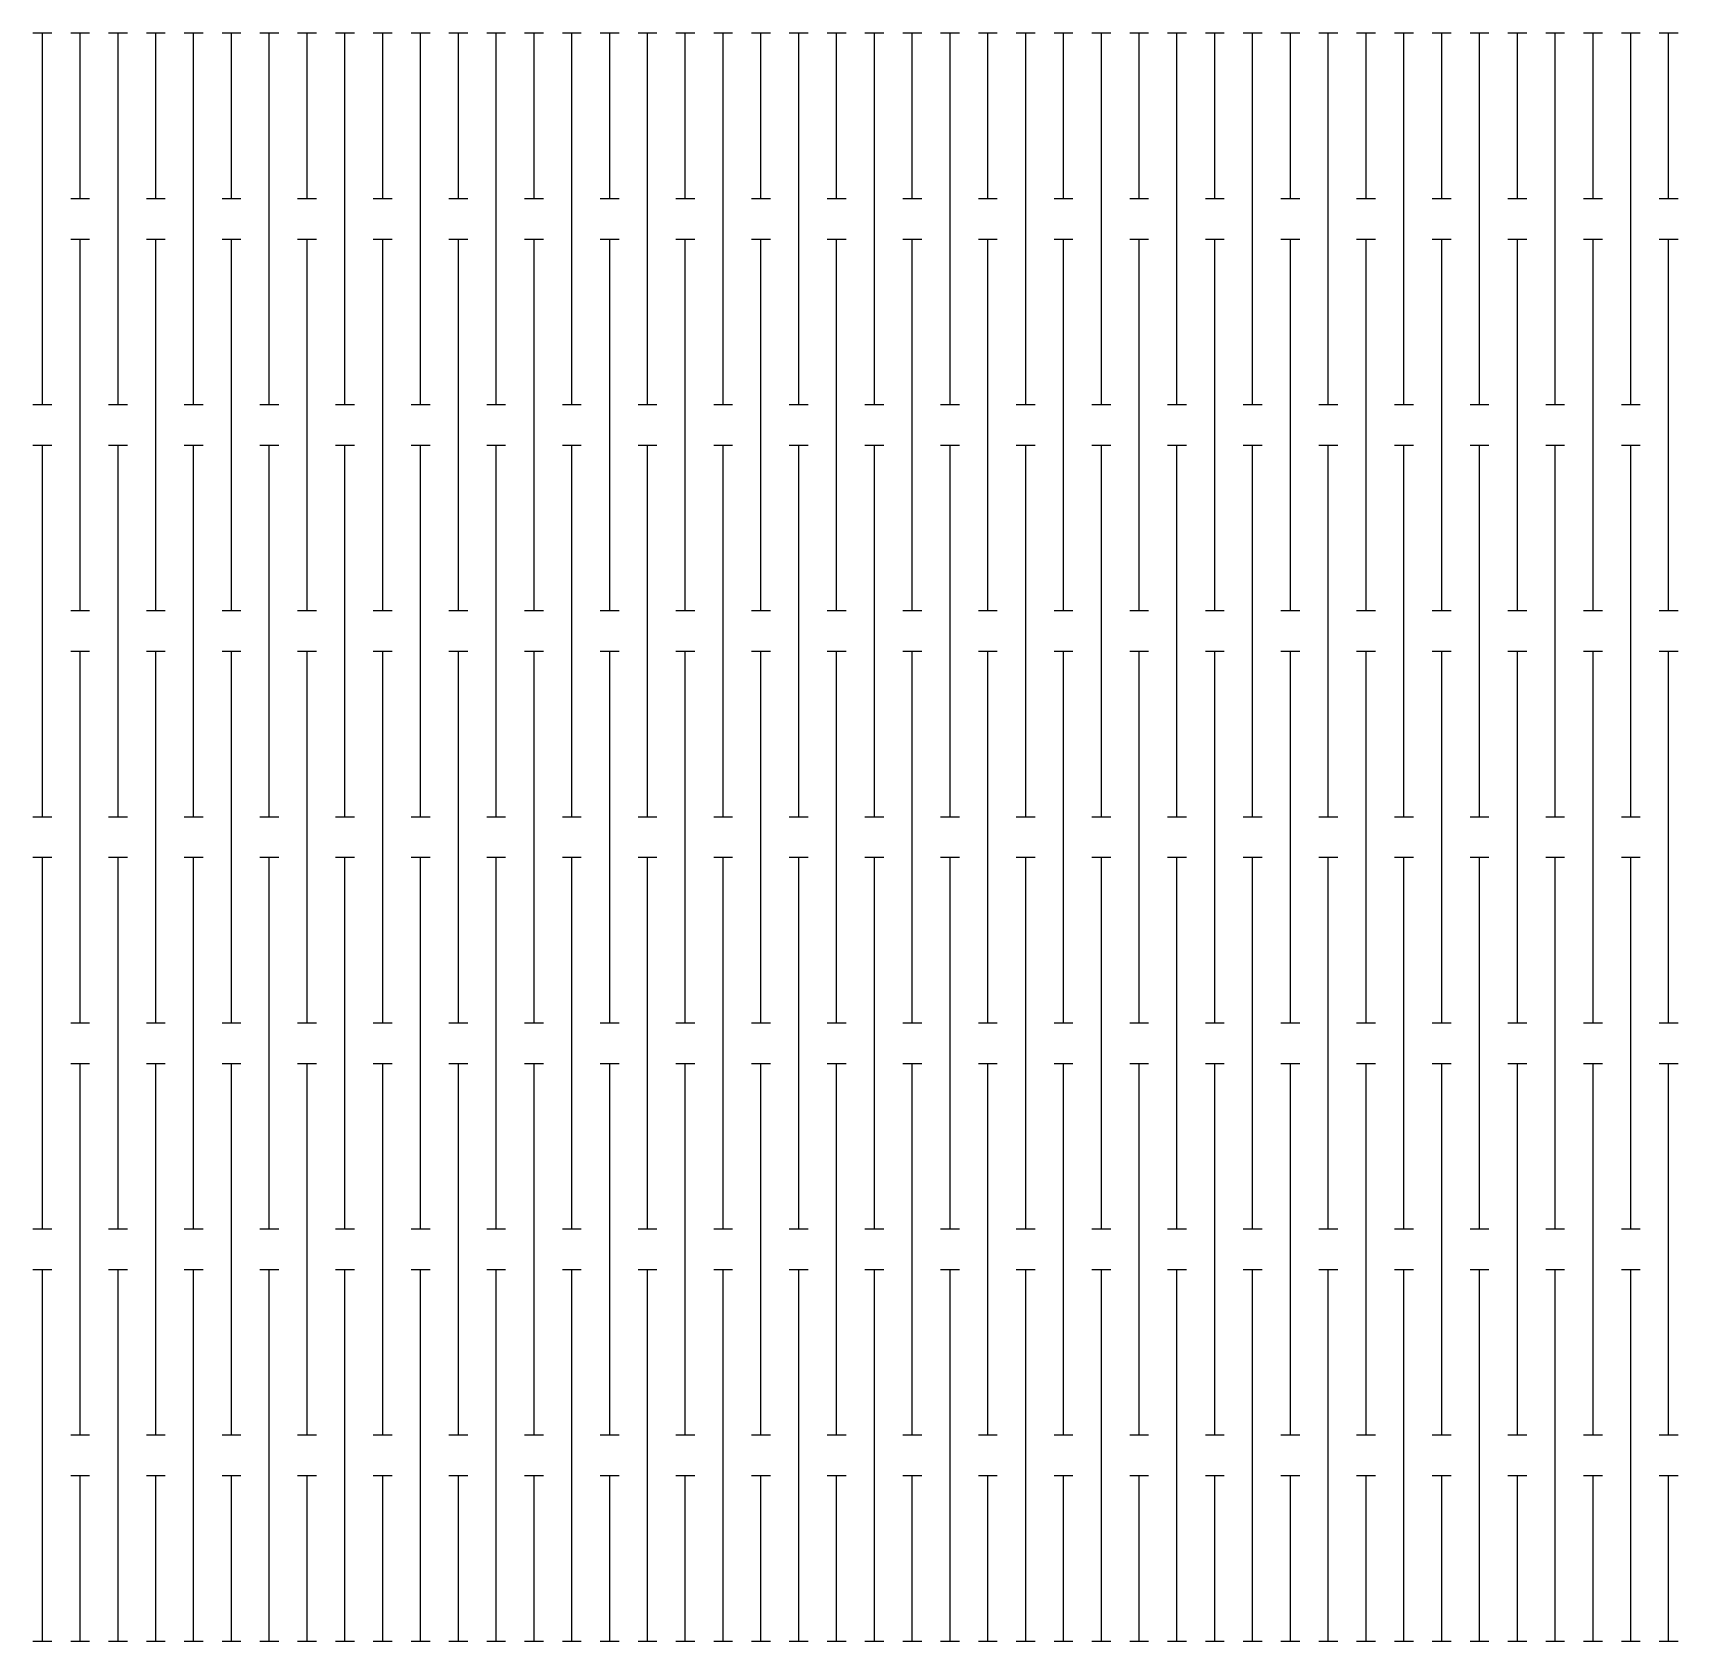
# Model space of a CAD drawing. Header units: millimetres. Extents: x 0.6 to 98, y 2.4 to 97.6.
import ezdxf

# ---------------------------------------------------------------- set-up
doc = ezdxf.new("R2010")
doc.units = ezdxf.units.MM
doc.layers.add('CUT', color=1, linetype='Continuous')

msp = doc.modelspace()

# ---------------------------------------------------------------- linework, layer by layer
at = {"layer": 'CUT'}
for points in [[(0.56, 97.6), (1.68, 97.6)], [(1.12, 75.6), (1.12, 97.6)], [(2.8, 97.6), (3.92, 97.6)], [(3.36, 87.8), (3.36, 97.6)], [(5.04, 97.6), (6.16, 97.6)], [(5.6, 75.6), (5.6, 97.6)], [(7.28, 97.6), (8.4, 97.6)], [(7.84, 87.8), (7.84, 97.6)], [(9.52, 97.6), (10.64, 97.6)], [(10.08, 75.6), (10.08, 97.6)], [(11.76, 97.6), (12.88, 97.6)], [(12.32, 87.8), (12.32, 97.6)], [(14, 97.6), (15.12, 97.6)], [(14.56, 75.6), (14.56, 97.6)], [(16.24, 97.6), (17.36, 97.6)], [(16.8, 87.8), (16.8, 97.6)], [(18.48, 97.6), (19.6, 97.6)], [(19.04, 75.6), (19.04, 97.6)], [(20.72, 97.6), (21.84, 97.6)], [(21.28, 87.8), (21.28, 97.6)], [(22.96, 97.6), (24.08, 97.6)], [(23.52, 75.6), (23.52, 97.6)], [(25.2, 97.6), (26.32, 97.6)], [(25.76, 87.8), (25.76, 97.6)], [(27.44, 97.6), (28.56, 97.6)], [(28, 75.6), (28, 97.6)], [(29.68, 97.6), (30.8, 97.6)], [(30.24, 87.8), (30.24, 97.6)], [(31.92, 97.6), (33.04, 97.6)], [(32.48, 75.6), (32.48, 97.6)], [(34.16, 97.6), (35.28, 97.6)], [(34.72, 87.8), (34.72, 97.6)], [(36.4, 97.6), (37.52, 97.6)], [(36.96, 75.6), (36.96, 97.6)], [(38.64, 97.6), (39.76, 97.6)], [(39.2, 87.8), (39.2, 97.6)], [(40.88, 97.6), (42, 97.6)], [(41.44, 75.6), (41.44, 97.6)], [(43.12, 97.6), (44.24, 97.6)], [(43.68, 87.8), (43.68, 97.6)], [(45.36, 97.6), (46.48, 97.6)], [(45.92, 75.6), (45.92, 97.6)], [(47.6, 97.6), (48.72, 97.6)], [(48.16, 87.8), (48.16, 97.6)], [(49.84, 97.6), (50.96, 97.6)], [(50.4, 75.6), (50.4, 97.6)], [(52.08, 97.6), (53.2, 97.6)], [(52.64, 87.8), (52.64, 97.6)], [(54.32, 97.6), (55.44, 97.6)], [(54.88, 75.6), (54.88, 97.6)], [(56.56, 97.6), (57.68, 97.6)], [(57.12, 87.8), (57.12, 97.6)], [(58.8, 97.6), (59.92, 97.6)], [(59.36, 75.6), (59.36, 97.6)], [(61.04, 97.6), (62.16, 97.6)], [(61.6, 87.8), (61.6, 97.6)], [(63.28, 97.6), (64.4, 97.6)], [(63.84, 75.6), (63.84, 97.6)], [(65.52, 97.6), (66.64, 97.6)], [(66.08, 87.8), (66.08, 97.6)], [(67.76, 97.6), (68.88, 97.6)], [(68.32, 75.6), (68.32, 97.6)], [(70, 97.6), (71.12, 97.6)], [(70.56, 87.8), (70.56, 97.6)], [(72.24, 97.6), (73.36, 97.6)], [(72.8, 75.6), (72.8, 97.6)], [(74.48, 97.6), (75.6, 97.6)], [(75.04, 87.8), (75.04, 97.6)], [(76.72, 97.6), (77.84, 97.6)], [(77.28, 75.6), (77.28, 97.6)], [(78.96, 97.6), (80.08, 97.6)], [(79.52, 87.8), (79.52, 97.6)], [(81.2, 97.6), (82.32, 97.6)], [(81.76, 75.6), (81.76, 97.6)], [(83.44, 97.6), (84.56, 97.6)], [(84, 87.8), (84, 97.6)], [(85.68, 97.6), (86.8, 97.6)], [(86.24, 75.6), (86.24, 97.6)], [(87.92, 97.6), (89.04, 97.6)], [(88.48, 87.8), (88.48, 97.6)], [(90.16, 97.6), (91.28, 97.6)], [(90.72, 75.6), (90.72, 97.6)], [(92.4, 97.6), (93.52, 97.6)], [(92.96, 87.8), (92.96, 97.6)], [(94.64, 97.6), (95.76, 97.6)], [(95.2, 75.6), (95.2, 97.6)], [(96.88, 97.6), (98, 97.6)], [(97.44, 87.8), (97.44, 97.6)], [(2.8, 87.8), (3.92, 87.8)], [(7.28, 87.8), (8.4, 87.8)], [(11.76, 87.8), (12.88, 87.8)], [(16.24, 87.8), (17.36, 87.8)], [(20.72, 87.8), (21.84, 87.8)], [(25.2, 87.8), (26.32, 87.8)], [(29.68, 87.8), (30.8, 87.8)], [(34.16, 87.8), (35.28, 87.8)], [(38.64, 87.8), (39.76, 87.8)], [(43.12, 87.8), (44.24, 87.8)], [(47.6, 87.8), (48.72, 87.8)], [(52.08, 87.8), (53.2, 87.8)], [(56.56, 87.8), (57.68, 87.8)], [(61.04, 87.8), (62.16, 87.8)], [(65.52, 87.8), (66.64, 87.8)], [(70, 87.8), (71.12, 87.8)], [(74.48, 87.8), (75.6, 87.8)], [(78.96, 87.8), (80.08, 87.8)], [(83.44, 87.8), (84.56, 87.8)], [(87.92, 87.8), (89.04, 87.8)], [(92.4, 87.8), (93.52, 87.8)], [(96.88, 87.8), (98, 87.8)], [(2.8, 85.4), (3.92, 85.4)], [(3.36, 63.4), (3.36, 85.4)], [(7.28, 85.4), (8.4, 85.4)], [(7.84, 63.4), (7.84, 85.4)], [(11.76, 85.4), (12.88, 85.4)], [(12.32, 63.4), (12.32, 85.4)], [(16.24, 85.4), (17.36, 85.4)], [(16.8, 63.4), (16.8, 85.4)], [(20.72, 85.4), (21.84, 85.4)], [(21.28, 63.4), (21.28, 85.4)], [(25.2, 85.4), (26.32, 85.4)], [(25.76, 63.4), (25.76, 85.4)], [(29.68, 85.4), (30.8, 85.4)], [(30.24, 63.4), (30.24, 85.4)], [(34.16, 85.4), (35.28, 85.4)], [(34.72, 63.4), (34.72, 85.4)], [(38.64, 85.4), (39.76, 85.4)], [(39.2, 63.4), (39.2, 85.4)], [(43.12, 85.4), (44.24, 85.4)], [(43.68, 63.4), (43.68, 85.4)], [(47.6, 85.4), (48.72, 85.4)], [(48.16, 63.4), (48.16, 85.4)], [(52.08, 85.4), (53.2, 85.4)], [(52.64, 63.4), (52.64, 85.4)], [(56.56, 85.4), (57.68, 85.4)], [(57.12, 63.4), (57.12, 85.4)], [(61.04, 85.4), (62.16, 85.4)], [(61.6, 63.4), (61.6, 85.4)], [(65.52, 85.4), (66.64, 85.4)], [(66.08, 63.4), (66.08, 85.4)], [(70, 85.4), (71.12, 85.4)], [(70.56, 63.4), (70.56, 85.4)], [(74.48, 85.4), (75.6, 85.4)], [(75.04, 63.4), (75.04, 85.4)], [(78.96, 85.4), (80.08, 85.4)], [(79.52, 63.4), (79.52, 85.4)], [(83.44, 85.4), (84.56, 85.4)], [(84, 63.4), (84, 85.4)], [(87.92, 85.4), (89.04, 85.4)], [(88.48, 63.4), (88.48, 85.4)], [(92.4, 85.4), (93.52, 85.4)], [(92.96, 63.4), (92.96, 85.4)], [(96.88, 85.4), (98, 85.4)], [(97.44, 63.4), (97.44, 85.4)], [(0.56, 75.6), (1.68, 75.6)], [(5.04, 75.6), (6.16, 75.6)], [(9.52, 75.6), (10.64, 75.6)], [(14, 75.6), (15.12, 75.6)], [(18.48, 75.6), (19.6, 75.6)], [(22.96, 75.6), (24.08, 75.6)], [(27.44, 75.6), (28.56, 75.6)], [(31.92, 75.6), (33.04, 75.6)], [(36.4, 75.6), (37.52, 75.6)], [(40.88, 75.6), (42, 75.6)], [(45.36, 75.6), (46.48, 75.6)], [(49.84, 75.6), (50.96, 75.6)], [(54.32, 75.6), (55.44, 75.6)], [(58.8, 75.6), (59.92, 75.6)], [(63.28, 75.6), (64.4, 75.6)], [(67.76, 75.6), (68.88, 75.6)], [(72.24, 75.6), (73.36, 75.6)], [(76.72, 75.6), (77.84, 75.6)], [(81.2, 75.6), (82.32, 75.6)], [(85.68, 75.6), (86.8, 75.6)], [(90.16, 75.6), (91.28, 75.6)], [(94.64, 75.6), (95.76, 75.6)], [(0.56, 73.2), (1.68, 73.2)], [(1.12, 51.2), (1.12, 73.2)], [(5.04, 73.2), (6.16, 73.2)], [(5.6, 51.2), (5.6, 73.2)], [(9.52, 73.2), (10.64, 73.2)], [(10.08, 51.2), (10.08, 73.2)], [(14, 73.2), (15.12, 73.2)], [(14.56, 51.2), (14.56, 73.2)], [(18.48, 73.2), (19.6, 73.2)], [(19.04, 51.2), (19.04, 73.2)], [(22.96, 73.2), (24.08, 73.2)], [(23.52, 51.2), (23.52, 73.2)], [(27.44, 73.2), (28.56, 73.2)], [(28, 51.2), (28, 73.2)], [(31.92, 73.2), (33.04, 73.2)], [(32.48, 51.2), (32.48, 73.2)], [(36.4, 73.2), (37.52, 73.2)], [(36.96, 51.2), (36.96, 73.2)], [(40.88, 73.2), (42, 73.2)], [(41.44, 51.2), (41.44, 73.2)], [(45.36, 73.2), (46.48, 73.2)], [(45.92, 51.2), (45.92, 73.2)], [(49.84, 73.2), (50.96, 73.2)], [(50.4, 51.2), (50.4, 73.2)], [(54.32, 73.2), (55.44, 73.2)], [(54.88, 51.2), (54.88, 73.2)], [(58.8, 73.2), (59.92, 73.2)], [(59.36, 51.2), (59.36, 73.2)], [(63.28, 73.2), (64.4, 73.2)], [(63.84, 51.2), (63.84, 73.2)], [(67.76, 73.2), (68.88, 73.2)], [(68.32, 51.2), (68.32, 73.2)], [(72.24, 73.2), (73.36, 73.2)], [(72.8, 51.2), (72.8, 73.2)], [(76.72, 73.2), (77.84, 73.2)], [(77.28, 51.2), (77.28, 73.2)], [(81.2, 73.2), (82.32, 73.2)], [(81.76, 51.2), (81.76, 73.2)], [(85.68, 73.2), (86.8, 73.2)], [(86.24, 51.2), (86.24, 73.2)], [(90.16, 73.2), (91.28, 73.2)], [(90.72, 51.2), (90.72, 73.2)], [(94.64, 73.2), (95.76, 73.2)], [(95.2, 51.2), (95.2, 73.2)], [(2.8, 63.4), (3.92, 63.4)], [(7.28, 63.4), (8.4, 63.4)], [(11.76, 63.4), (12.88, 63.4)], [(16.24, 63.4), (17.36, 63.4)], [(20.72, 63.4), (21.84, 63.4)], [(25.2, 63.4), (26.32, 63.4)], [(29.68, 63.4), (30.8, 63.4)], [(34.16, 63.4), (35.28, 63.4)], [(38.64, 63.4), (39.76, 63.4)], [(43.12, 63.4), (44.24, 63.4)], [(47.6, 63.4), (48.72, 63.4)], [(52.08, 63.4), (53.2, 63.4)], [(56.56, 63.4), (57.68, 63.4)], [(61.04, 63.4), (62.16, 63.4)], [(65.52, 63.4), (66.64, 63.4)], [(70, 63.4), (71.12, 63.4)], [(74.48, 63.4), (75.6, 63.4)], [(78.96, 63.4), (80.08, 63.4)], [(83.44, 63.4), (84.56, 63.4)], [(87.92, 63.4), (89.04, 63.4)], [(92.4, 63.4), (93.52, 63.4)], [(96.88, 63.4), (98, 63.4)], [(2.8, 61), (3.92, 61)], [(3.36, 39), (3.36, 61)], [(7.28, 61), (8.4, 61)], [(7.84, 39), (7.84, 61)], [(11.76, 61), (12.88, 61)], [(12.32, 39), (12.32, 61)], [(16.24, 61), (17.36, 61)], [(16.8, 39), (16.8, 61)], [(20.72, 61), (21.84, 61)], [(21.28, 39), (21.28, 61)], [(25.2, 61), (26.32, 61)], [(25.76, 39), (25.76, 61)], [(29.68, 61), (30.8, 61)], [(30.24, 39), (30.24, 61)], [(34.16, 61), (35.28, 61)], [(34.72, 39), (34.72, 61)], [(38.64, 61), (39.76, 61)], [(39.2, 39), (39.2, 61)], [(43.12, 61), (44.24, 61)], [(43.68, 39), (43.68, 61)], [(47.6, 61), (48.72, 61)], [(48.16, 39), (48.16, 61)], [(52.08, 61), (53.2, 61)], [(52.64, 39), (52.64, 61)], [(56.56, 61), (57.68, 61)], [(57.12, 39), (57.12, 61)], [(61.04, 61), (62.16, 61)], [(61.6, 39), (61.6, 61)], [(65.52, 61), (66.64, 61)], [(66.08, 39), (66.08, 61)], [(70, 61), (71.12, 61)], [(70.56, 39), (70.56, 61)], [(74.48, 61), (75.6, 61)], [(75.04, 39), (75.04, 61)], [(78.96, 61), (80.08, 61)], [(79.52, 39), (79.52, 61)], [(83.44, 61), (84.56, 61)], [(84, 39), (84, 61)], [(87.92, 61), (89.04, 61)], [(88.48, 39), (88.48, 61)], [(92.4, 61), (93.52, 61)], [(92.96, 39), (92.96, 61)], [(96.88, 61), (98, 61)], [(97.44, 39), (97.44, 61)], [(0.56, 51.2), (1.68, 51.2)], [(5.04, 51.2), (6.16, 51.2)], [(9.52, 51.2), (10.64, 51.2)], [(14, 51.2), (15.12, 51.2)], [(18.48, 51.2), (19.6, 51.2)], [(22.96, 51.2), (24.08, 51.2)], [(27.44, 51.2), (28.56, 51.2)], [(31.92, 51.2), (33.04, 51.2)], [(36.4, 51.2), (37.52, 51.2)], [(40.88, 51.2), (42, 51.2)], [(45.36, 51.2), (46.48, 51.2)], [(49.84, 51.2), (50.96, 51.2)], [(54.32, 51.2), (55.44, 51.2)], [(58.8, 51.2), (59.92, 51.2)], [(63.28, 51.2), (64.4, 51.2)], [(67.76, 51.2), (68.88, 51.2)], [(72.24, 51.2), (73.36, 51.2)], [(76.72, 51.2), (77.84, 51.2)], [(81.2, 51.2), (82.32, 51.2)], [(85.68, 51.2), (86.8, 51.2)], [(90.16, 51.2), (91.28, 51.2)], [(94.64, 51.2), (95.76, 51.2)], [(0.56, 48.8), (1.68, 48.8)], [(1.12, 26.8), (1.12, 48.8)], [(5.04, 48.8), (6.16, 48.8)], [(5.6, 26.8), (5.6, 48.8)], [(9.52, 48.8), (10.64, 48.8)], [(10.08, 26.8), (10.08, 48.8)], [(14, 48.8), (15.12, 48.8)], [(14.56, 26.8), (14.56, 48.8)], [(18.48, 48.8), (19.6, 48.8)], [(19.04, 26.8), (19.04, 48.8)], [(22.96, 48.8), (24.08, 48.8)], [(23.52, 26.8), (23.52, 48.8)], [(27.44, 48.8), (28.56, 48.8)], [(28, 26.8), (28, 48.8)], [(31.92, 48.8), (33.04, 48.8)], [(32.48, 26.8), (32.48, 48.8)], [(36.4, 48.8), (37.52, 48.8)], [(36.96, 26.8), (36.96, 48.8)], [(40.88, 48.8), (42, 48.8)], [(41.44, 26.8), (41.44, 48.8)], [(45.36, 48.8), (46.48, 48.8)], [(45.92, 26.8), (45.92, 48.8)], [(49.84, 48.8), (50.96, 48.8)], [(50.4, 26.8), (50.4, 48.8)], [(54.32, 48.8), (55.44, 48.8)], [(54.88, 26.8), (54.88, 48.8)], [(58.8, 48.8), (59.92, 48.8)], [(59.36, 26.8), (59.36, 48.8)], [(63.28, 48.8), (64.4, 48.8)], [(63.84, 26.8), (63.84, 48.8)], [(67.76, 48.8), (68.88, 48.8)], [(68.32, 26.8), (68.32, 48.8)], [(72.24, 48.8), (73.36, 48.8)], [(72.8, 26.8), (72.8, 48.8)], [(76.72, 48.8), (77.84, 48.8)], [(77.28, 26.8), (77.28, 48.8)], [(81.2, 48.8), (82.32, 48.8)], [(81.76, 26.8), (81.76, 48.8)], [(85.68, 48.8), (86.8, 48.8)], [(86.24, 26.8), (86.24, 48.8)], [(90.16, 48.8), (91.28, 48.8)], [(90.72, 26.8), (90.72, 48.8)], [(94.64, 48.8), (95.76, 48.8)], [(95.2, 26.8), (95.2, 48.8)], [(2.8, 39), (3.92, 39)], [(7.28, 39), (8.4, 39)], [(11.76, 39), (12.88, 39)], [(16.24, 39), (17.36, 39)], [(20.72, 39), (21.84, 39)], [(25.2, 39), (26.32, 39)], [(29.68, 39), (30.8, 39)], [(34.16, 39), (35.28, 39)], [(38.64, 39), (39.76, 39)], [(43.12, 39), (44.24, 39)], [(47.6, 39), (48.72, 39)], [(52.08, 39), (53.2, 39)], [(56.56, 39), (57.68, 39)], [(61.04, 39), (62.16, 39)], [(65.52, 39), (66.64, 39)], [(70, 39), (71.12, 39)], [(74.48, 39), (75.6, 39)], [(78.96, 39), (80.08, 39)], [(83.44, 39), (84.56, 39)], [(87.92, 39), (89.04, 39)], [(92.4, 39), (93.52, 39)], [(96.88, 39), (98, 39)], [(2.8, 36.6), (3.92, 36.6)], [(3.36, 14.6), (3.36, 36.6)], [(7.28, 36.6), (8.4, 36.6)], [(7.84, 14.6), (7.84, 36.6)], [(11.76, 36.6), (12.88, 36.6)], [(12.32, 14.6), (12.32, 36.6)], [(16.24, 36.6), (17.36, 36.6)], [(16.8, 14.6), (16.8, 36.6)], [(20.72, 36.6), (21.84, 36.6)], [(21.28, 14.6), (21.28, 36.6)], [(25.2, 36.6), (26.32, 36.6)], [(25.76, 14.6), (25.76, 36.6)], [(29.68, 36.6), (30.8, 36.6)], [(30.24, 14.6), (30.24, 36.6)], [(34.16, 36.6), (35.28, 36.6)], [(34.72, 14.6), (34.72, 36.6)], [(38.64, 36.6), (39.76, 36.6)], [(39.2, 14.6), (39.2, 36.6)], [(43.12, 36.6), (44.24, 36.6)], [(43.68, 14.6), (43.68, 36.6)], [(47.6, 36.6), (48.72, 36.6)], [(48.16, 14.6), (48.16, 36.6)], [(52.08, 36.6), (53.2, 36.6)], [(52.64, 14.6), (52.64, 36.6)], [(56.56, 36.6), (57.68, 36.6)], [(57.12, 14.6), (57.12, 36.6)], [(61.04, 36.6), (62.16, 36.6)], [(61.6, 14.6), (61.6, 36.6)], [(65.52, 36.6), (66.64, 36.6)], [(66.08, 14.6), (66.08, 36.6)], [(70, 36.6), (71.12, 36.6)], [(70.56, 14.6), (70.56, 36.6)], [(74.48, 36.6), (75.6, 36.6)], [(75.04, 14.6), (75.04, 36.6)], [(78.96, 36.6), (80.08, 36.6)], [(79.52, 14.6), (79.52, 36.6)], [(83.44, 36.6), (84.56, 36.6)], [(84, 14.6), (84, 36.6)], [(87.92, 36.6), (89.04, 36.6)], [(88.48, 14.6), (88.48, 36.6)], [(92.4, 36.6), (93.52, 36.6)], [(92.96, 14.6), (92.96, 36.6)], [(96.88, 36.6), (98, 36.6)], [(97.44, 14.6), (97.44, 36.6)], [(0.56, 26.8), (1.68, 26.8)], [(5.04, 26.8), (6.16, 26.8)], [(9.52, 26.8), (10.64, 26.8)], [(14, 26.8), (15.12, 26.8)], [(18.48, 26.8), (19.6, 26.8)], [(22.96, 26.8), (24.08, 26.8)], [(27.44, 26.8), (28.56, 26.8)], [(31.92, 26.8), (33.04, 26.8)], [(36.4, 26.8), (37.52, 26.8)], [(40.88, 26.8), (42, 26.8)], [(45.36, 26.8), (46.48, 26.8)], [(49.84, 26.8), (50.96, 26.8)], [(54.32, 26.8), (55.44, 26.8)], [(58.8, 26.8), (59.92, 26.8)], [(63.28, 26.8), (64.4, 26.8)], [(67.76, 26.8), (68.88, 26.8)], [(72.24, 26.8), (73.36, 26.8)], [(76.72, 26.8), (77.84, 26.8)], [(81.2, 26.8), (82.32, 26.8)], [(85.68, 26.8), (86.8, 26.8)], [(90.16, 26.8), (91.28, 26.8)], [(94.64, 26.8), (95.76, 26.8)], [(0.56, 24.4), (1.68, 24.4)], [(1.12, 2.4), (1.12, 24.4)], [(5.04, 24.4), (6.16, 24.4)], [(5.6, 2.4), (5.6, 24.4)], [(9.52, 24.4), (10.64, 24.4)], [(10.08, 2.4), (10.08, 24.4)], [(14, 24.4), (15.12, 24.4)], [(14.56, 2.4), (14.56, 24.4)], [(18.48, 24.4), (19.6, 24.4)], [(19.04, 2.4), (19.04, 24.4)], [(22.96, 24.4), (24.08, 24.4)], [(23.52, 2.4), (23.52, 24.4)], [(27.44, 24.4), (28.56, 24.4)], [(28, 2.4), (28, 24.4)], [(31.92, 24.4), (33.04, 24.4)], [(32.48, 2.4), (32.48, 24.4)], [(36.4, 24.4), (37.52, 24.4)], [(36.96, 2.4), (36.96, 24.4)], [(40.88, 24.4), (42, 24.4)], [(41.44, 2.4), (41.44, 24.4)], [(45.36, 24.4), (46.48, 24.4)], [(45.92, 2.4), (45.92, 24.4)], [(49.84, 24.4), (50.96, 24.4)], [(50.4, 2.4), (50.4, 24.4)], [(54.32, 24.4), (55.44, 24.4)], [(54.88, 2.4), (54.88, 24.4)], [(58.8, 24.4), (59.92, 24.4)], [(59.36, 2.4), (59.36, 24.4)], [(63.28, 24.4), (64.4, 24.4)], [(63.84, 2.4), (63.84, 24.4)], [(67.76, 24.4), (68.88, 24.4)], [(68.32, 2.4), (68.32, 24.4)], [(72.24, 24.4), (73.36, 24.4)], [(72.8, 2.4), (72.8, 24.4)], [(76.72, 24.4), (77.84, 24.4)], [(77.28, 2.4), (77.28, 24.4)], [(81.2, 24.4), (82.32, 24.4)], [(81.76, 2.4), (81.76, 24.4)], [(85.68, 24.4), (86.8, 24.4)], [(86.24, 2.4), (86.24, 24.4)], [(90.16, 24.4), (91.28, 24.4)], [(90.72, 2.4), (90.72, 24.4)], [(94.64, 24.4), (95.76, 24.4)], [(95.2, 2.4), (95.2, 24.4)], [(2.8, 14.6), (3.92, 14.6)], [(7.28, 14.6), (8.4, 14.6)], [(11.76, 14.6), (12.88, 14.6)], [(16.24, 14.6), (17.36, 14.6)], [(20.72, 14.6), (21.84, 14.6)], [(25.2, 14.6), (26.32, 14.6)], [(29.68, 14.6), (30.8, 14.6)], [(34.16, 14.6), (35.28, 14.6)], [(38.64, 14.6), (39.76, 14.6)], [(43.12, 14.6), (44.24, 14.6)], [(47.6, 14.6), (48.72, 14.6)], [(52.08, 14.6), (53.2, 14.6)], [(56.56, 14.6), (57.68, 14.6)], [(61.04, 14.6), (62.16, 14.6)], [(65.52, 14.6), (66.64, 14.6)], [(70, 14.6), (71.12, 14.6)], [(74.48, 14.6), (75.6, 14.6)], [(78.96, 14.6), (80.08, 14.6)], [(83.44, 14.6), (84.56, 14.6)], [(87.92, 14.6), (89.04, 14.6)], [(92.4, 14.6), (93.52, 14.6)], [(96.88, 14.6), (98, 14.6)], [(2.8, 12.2), (3.92, 12.2)], [(3.36, 2.4), (3.36, 12.2)], [(7.28, 12.2), (8.4, 12.2)], [(7.84, 2.4), (7.84, 12.2)], [(11.76, 12.2), (12.88, 12.2)], [(12.32, 2.4), (12.32, 12.2)], [(16.24, 12.2), (17.36, 12.2)], [(16.8, 2.4), (16.8, 12.2)], [(20.72, 12.2), (21.84, 12.2)], [(21.28, 2.4), (21.28, 12.2)], [(25.2, 12.2), (26.32, 12.2)], [(25.76, 2.4), (25.76, 12.2)], [(29.68, 12.2), (30.8, 12.2)], [(30.24, 2.4), (30.24, 12.2)], [(34.16, 12.2), (35.28, 12.2)], [(34.72, 2.4), (34.72, 12.2)], [(38.64, 12.2), (39.76, 12.2)], [(39.2, 2.4), (39.2, 12.2)], [(43.12, 12.2), (44.24, 12.2)], [(43.68, 2.4), (43.68, 12.2)], [(47.6, 12.2), (48.72, 12.2)], [(48.16, 2.4), (48.16, 12.2)], [(52.08, 12.2), (53.2, 12.2)], [(52.64, 2.4), (52.64, 12.2)], [(56.56, 12.2), (57.68, 12.2)], [(57.12, 2.4), (57.12, 12.2)], [(61.04, 12.2), (62.16, 12.2)], [(61.6, 2.4), (61.6, 12.2)], [(65.52, 12.2), (66.64, 12.2)], [(66.08, 2.4), (66.08, 12.2)], [(70, 12.2), (71.12, 12.2)], [(70.56, 2.4), (70.56, 12.2)], [(74.48, 12.2), (75.6, 12.2)], [(75.04, 2.4), (75.04, 12.2)], [(78.96, 12.2), (80.08, 12.2)], [(79.52, 2.4), (79.52, 12.2)], [(83.44, 12.2), (84.56, 12.2)], [(84, 2.4), (84, 12.2)], [(87.92, 12.2), (89.04, 12.2)], [(88.48, 2.4), (88.48, 12.2)], [(92.4, 12.2), (93.52, 12.2)], [(92.96, 2.4), (92.96, 12.2)], [(96.88, 12.2), (98, 12.2)], [(97.44, 2.4), (97.44, 12.2)], [(0.56, 2.4), (1.68, 2.4)], [(2.8, 2.4), (3.92, 2.4)], [(5.04, 2.4), (6.16, 2.4)], [(7.28, 2.4), (8.4, 2.4)], [(9.52, 2.4), (10.64, 2.4)], [(11.76, 2.4), (12.88, 2.4)], [(14, 2.4), (15.12, 2.4)], [(16.24, 2.4), (17.36, 2.4)], [(18.48, 2.4), (19.6, 2.4)], [(20.72, 2.4), (21.84, 2.4)], [(22.96, 2.4), (24.08, 2.4)], [(25.2, 2.4), (26.32, 2.4)], [(27.44, 2.4), (28.56, 2.4)], [(29.68, 2.4), (30.8, 2.4)], [(31.92, 2.4), (33.04, 2.4)], [(34.16, 2.4), (35.28, 2.4)], [(36.4, 2.4), (37.52, 2.4)], [(38.64, 2.4), (39.76, 2.4)], [(40.88, 2.4), (42, 2.4)], [(43.12, 2.4), (44.24, 2.4)], [(45.36, 2.4), (46.48, 2.4)], [(47.6, 2.4), (48.72, 2.4)], [(49.84, 2.4), (50.96, 2.4)], [(52.08, 2.4), (53.2, 2.4)], [(54.32, 2.4), (55.44, 2.4)], [(56.56, 2.4), (57.68, 2.4)], [(58.8, 2.4), (59.92, 2.4)], [(61.04, 2.4), (62.16, 2.4)], [(63.28, 2.4), (64.4, 2.4)], [(65.52, 2.4), (66.64, 2.4)], [(67.76, 2.4), (68.88, 2.4)], [(70, 2.4), (71.12, 2.4)], [(72.24, 2.4), (73.36, 2.4)], [(74.48, 2.4), (75.6, 2.4)], [(76.72, 2.4), (77.84, 2.4)], [(78.96, 2.4), (80.08, 2.4)], [(81.2, 2.4), (82.32, 2.4)], [(83.44, 2.4), (84.56, 2.4)], [(85.68, 2.4), (86.8, 2.4)], [(87.92, 2.4), (89.04, 2.4)], [(90.16, 2.4), (91.28, 2.4)], [(92.4, 2.4), (93.52, 2.4)], [(94.64, 2.4), (95.76, 2.4)], [(96.88, 2.4), (98, 2.4)]]:
    msp.add_lwpolyline(points, dxfattribs=at)

doc.saveas('drawing.dxf')
